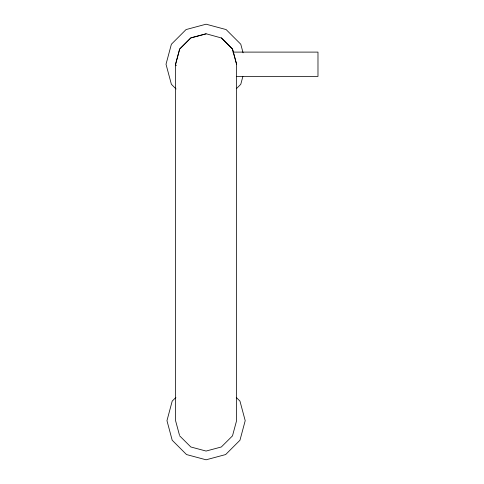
<?xml version="1.0" encoding="UTF-8"?>
<svg xmlns="http://www.w3.org/2000/svg" width="484" height="484" viewBox="0 0 484 484"><rect width="100%" height="100%" fill="white"/><g stroke="black" fill="none" stroke-linecap="round" stroke-linejoin="round"><path stroke-width="0.73" d="M242.883 76.424L240.778 84.295L236.585 88.481M175.916 397.4L172.201 401.115L166.962 420.675L172.201 440.24L186.522 454.561L206.081 459.8L225.641 454.561L239.961 440.24L245.207 420.675L239.961 401.115L236.252 397.4M206.081 33.892L190.829 37.958L179.667 49.078L175.577 64.263L175.97 65.715L175.577 64.263L179.667 49.011L190.829 37.849L206.081 33.759L221.333 37.958L232.495 49.078L236.585 64.263L236.585 420.675L232.495 435.866L221.333 446.98L206.081 451.052L190.829 446.98L179.667 435.866M232.864 52.103L317.982 52.103L317.982 76.418L236.628 76.418M221.333 37.849L232.495 49.011L236.585 64.263M176.103 89.008L171.384 84.295L166.018 64.263L171.384 44.232L186.05 29.566L206.081 24.2L226.113 29.566L240.778 44.232L243.077 52.816M179.473 435.14L175.577 420.675L175.577 65.788"/></g></svg>
